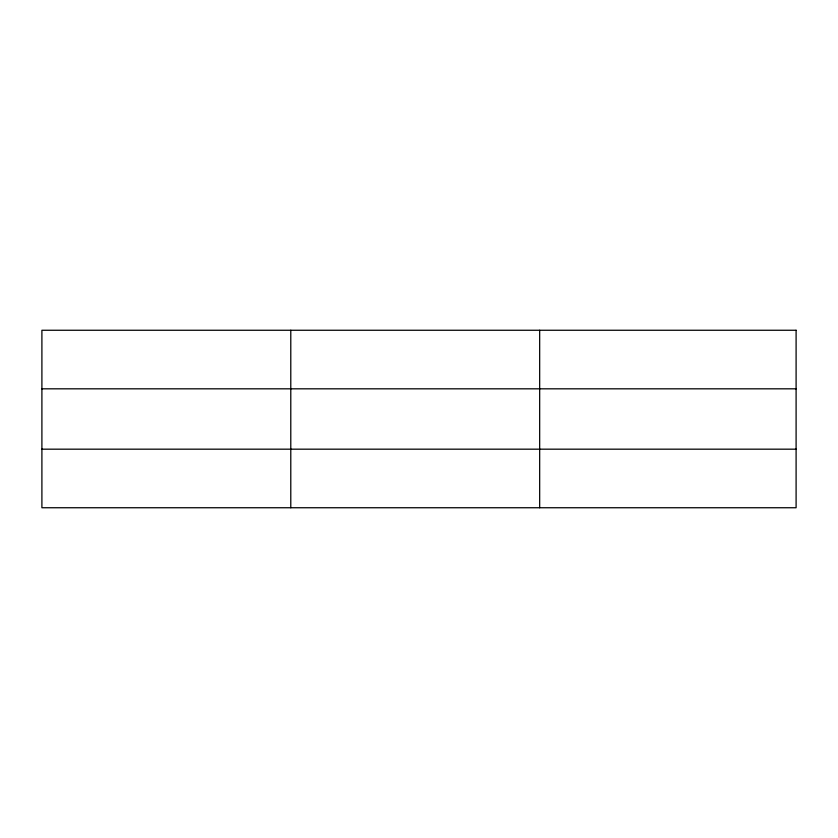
<?xml version="1.0" encoding="UTF-8"?>
<svg xmlns="http://www.w3.org/2000/svg" width="838" height="838" viewBox="0 0 838 838"><rect width="100%" height="100%" fill="white"/><g stroke="black" fill="none" stroke-linecap="round" stroke-linejoin="round"><path stroke-width="1.26" d="M290.786 330.256L290.786 507.744M539.672 330.256L539.672 507.744M41.9 388.822L796.1 388.822M41.9 449.178L796.1 449.178M796.1 330.256L796.1 507.744L41.9 507.744L41.9 330.256L796.1 330.256"/></g></svg>
